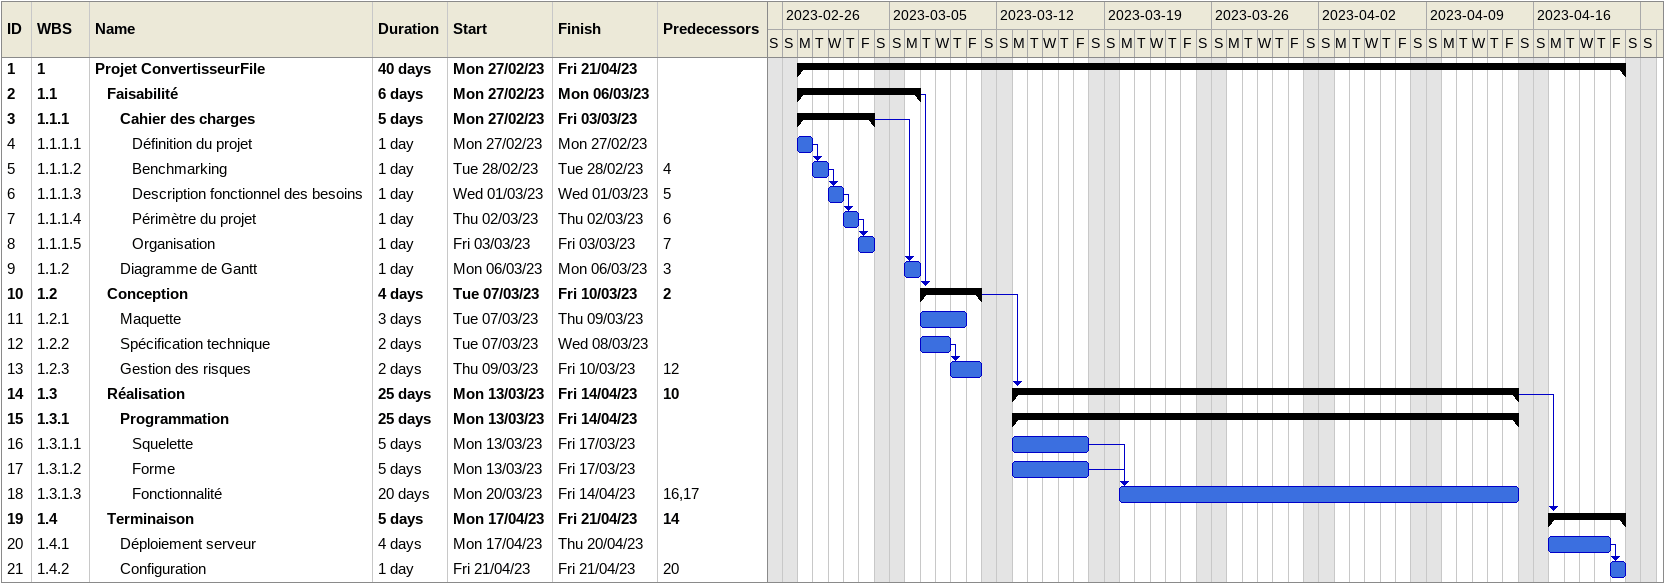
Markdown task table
| ID | WBS | Task | Duration | Start | Finish | Predecessors |
|---|---|---|---|---|---|---|
| 1 | 1 | **Projet ConvertisseurFile** | 40d | 2023-02-27 | 2023-04-21 |  |
| 2 | 1.1 | **Faisabilité** | 6d | 2023-02-27 | 2023-03-06 |  |
| 3 | 1.1.1 | **Cahier des charges** | 5d | 2023-02-27 | 2023-03-03 |  |
| 4 | 1.1.1.1 | Définition du projet | 1d | 2023-02-27 | 2023-02-27 |  |
| 5 | 1.1.1.2 | Benchmarking | 1d | 2023-02-28 | 2023-02-28 | 4 |
| 6 | 1.1.1.3 | Description fonctionnel des besoins | 1d | 2023-03-01 | 2023-03-01 | 5 |
| 7 | 1.1.1.4 | Périmètre du projet | 1d | 2023-03-02 | 2023-03-02 | 6 |
| 8 | 1.1.1.5 | Organisation | 1d | 2023-03-03 | 2023-03-03 | 7 |
| 9 | 1.1.2 | Diagramme de Gantt | 1d | 2023-03-06 | 2023-03-06 | 3 |
| 10 | 1.2 | **Conception** | 4d | 2023-03-07 | 2023-03-10 | 2 |
| 11 | 1.2.1 | Maquette | 3d | 2023-03-07 | 2023-03-09 |  |
| 12 | 1.2.2 | Spécification technique | 2d | 2023-03-07 | 2023-03-08 |  |
| 13 | 1.2.3 | Gestion des risques | 2d | 2023-03-09 | 2023-03-10 | 12 |
| 14 | 1.3 | **Réalisation** | 25d | 2023-03-13 | 2023-04-14 | 10 |
| 15 | 1.3.1 | **Programmation** | 25d | 2023-03-13 | 2023-04-14 |  |
| 16 | 1.3.1.1 | Squelette | 5d | 2023-03-13 | 2023-03-17 |  |
| 17 | 1.3.1.2 | Forme | 5d | 2023-03-13 | 2023-03-17 |  |
| 18 | 1.3.1.3 | Fonctionnalité | 20d | 2023-03-20 | 2023-04-14 | 16, 17 |
| 19 | 1.4 | **Terminaison** | 5d | 2023-04-17 | 2023-04-21 | 14 |
| 20 | 1.4.1 | Déploiement serveur | 4d | 2023-04-17 | 2023-04-20 |  |
| 21 | 1.4.2 | Configuration | 1d | 2023-04-21 | 2023-04-21 | 20 |
